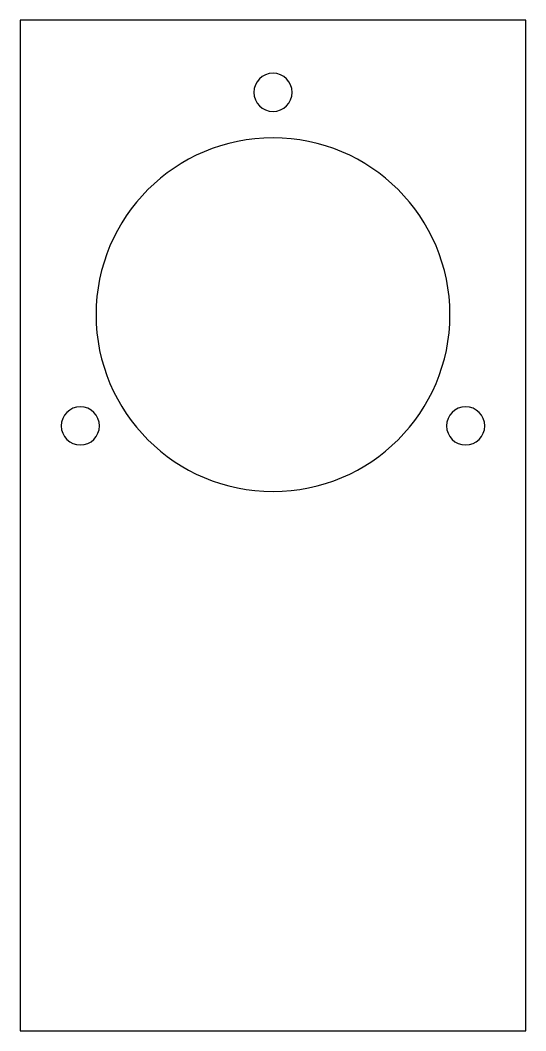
# Model space of a CAD drawing. Extents: x -25 to 25, y -50 to 50.
import ezdxf

# ---------------------------------------------------------------- set-up
doc = ezdxf.new("R2010")
doc.units = 0
doc.layers.add('LAYER_1', color=18, linetype='CONTINUOUS')

msp = doc.modelspace()

# ---------------------------------------------------------------- linework, layer by layer
at = {"layer": 'LAYER_1'}
msp.add_lwpolyline([(-25, -50), (25, -50), (25, 50), (-25, 50)], close=True, dxfattribs=at)
for points in [[(0, 44.75, 0.41421), (-1.89, 42.86, 0.41421), (0, 40.97, 0.41421), (1.89, 42.86, 0.41421)], [(0, 38.36, 0.41421), (-17.5, 20.86, 0.41421), (0, 3.36, 0.41421), (17.5, 20.86, 0.41421)], [(-19.05, 11.75, 0.41421), (-20.94, 9.86, 0.41421), (-19.05, 7.97, 0.41421), (-17.16, 9.86, 0.41421)], [(19.05, 11.75, 0.41421), (17.16, 9.86, 0.41421), (19.05, 7.97, 0.41421), (20.94, 9.86, 0.41421)]]:
    msp.add_lwpolyline(points, format="xyb", close=True, dxfattribs=at)

doc.saveas('drawing.dxf')
